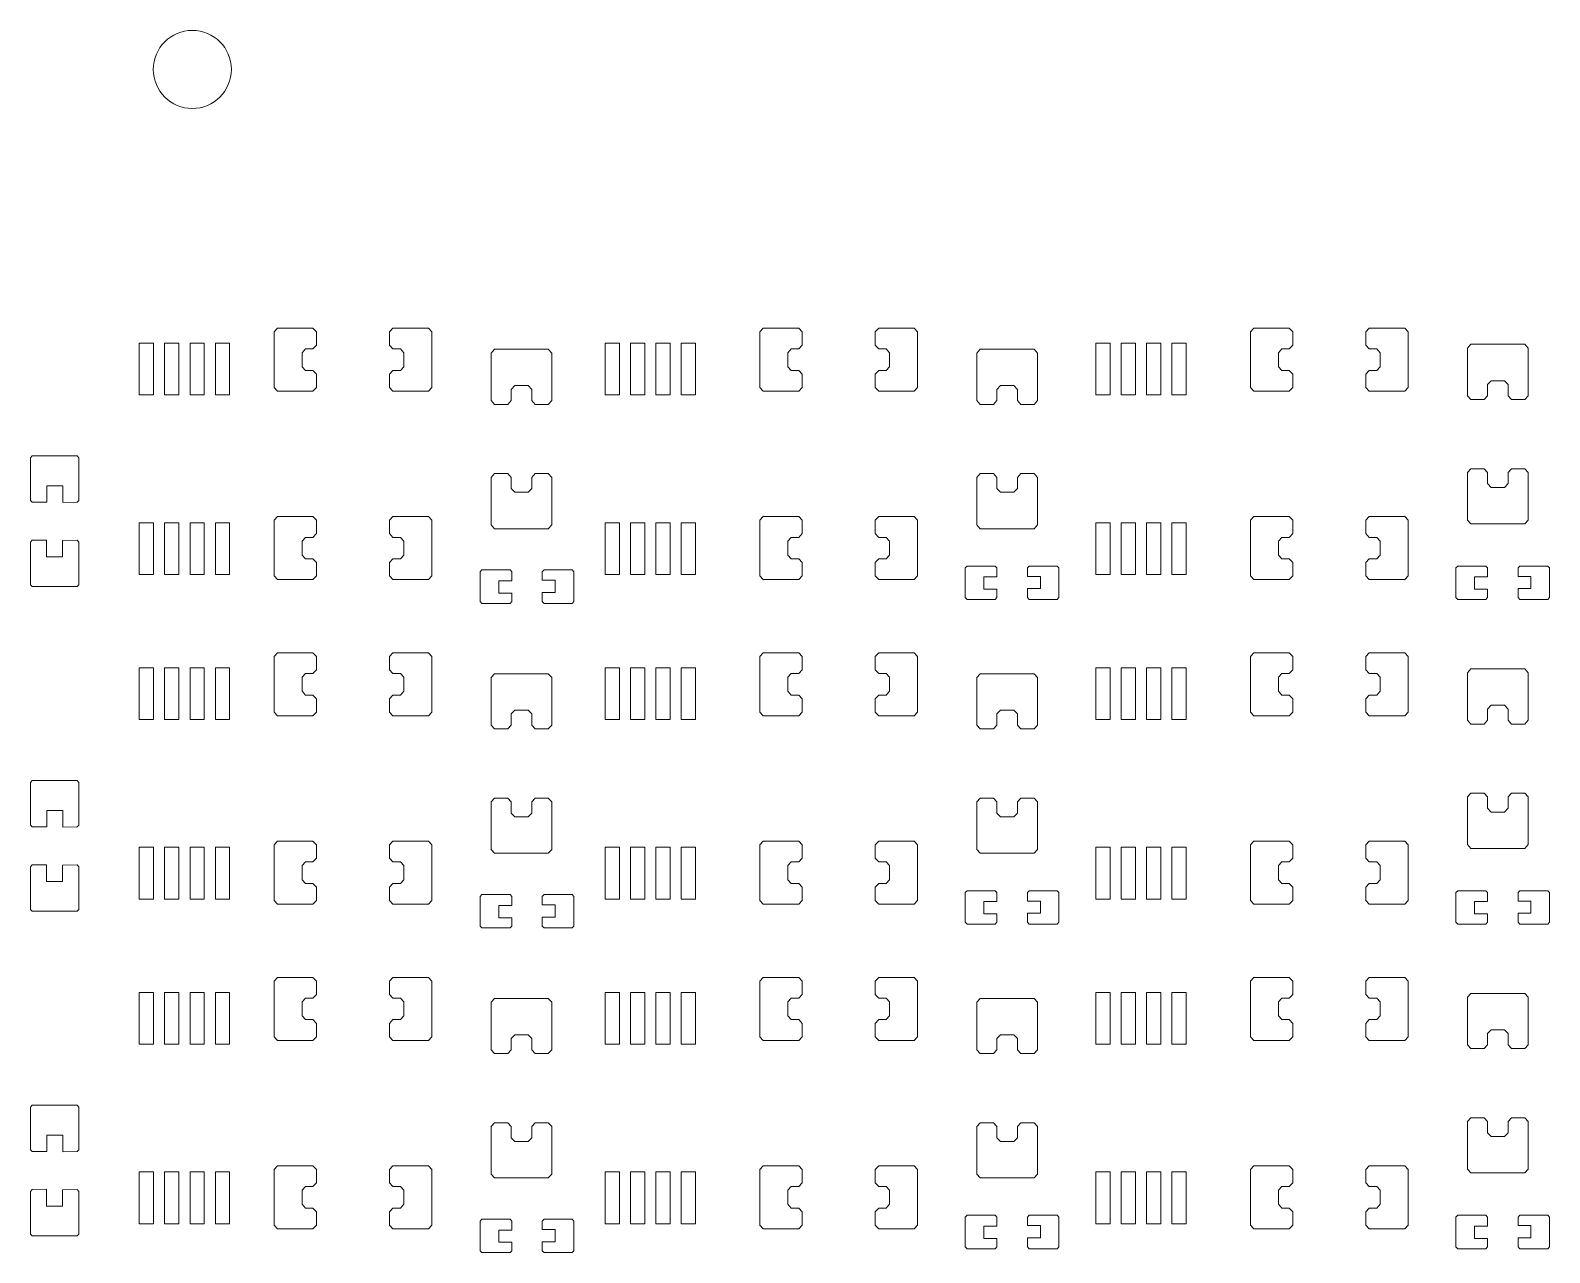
# Model space of a CAD drawing. Header units: millimetres. Extents: x 46.1 to 121.9, y 202.8 to 266.7.
# Drawn here: x 46.08 to 85.01, y 235.4 to 266.72 of the extents above; entities that cross this region are included whole.
import ezdxf

# ---------------------------------------------------------------- set-up
doc = ezdxf.new("R2010")
doc.units = ezdxf.units.MM
doc.header["$MEASUREMENT"] = 0
doc.layers.add('Multi-Layer', color=7, linetype='Continuous', lineweight=0)

msp = doc.modelspace()

# ---------------------------------------------------------------- linework, layer by layer
at = {"layer": 'Multi-Layer', "color": 1, "lineweight": 0, "true_color": 0xff0000}
for points in [[(52.321, 258.993), (52.321, 257.567), (52.411, 257.472), (53.318, 257.472), (53.408, 257.567), (53.408, 257.91), (53.318, 258.005), (53.128, 258.005), (53.038, 258.1), (53.038, 258.459), (53.128, 258.554), (53.318, 258.554), (53.408, 258.649), (53.408, 258.993), (53.318, 259.088), (52.411, 259.088)], [(56.365, 257.567), (56.365, 258.993), (56.275, 259.088), (55.368, 259.088), (55.278, 258.993), (55.278, 258.649), (55.368, 258.554), (55.558, 258.554), (55.648, 258.459), (55.648, 258.1), (55.558, 258.005), (55.368, 258.005), (55.278, 257.91), (55.278, 257.567), (55.368, 257.472), (56.275, 257.472)], [(64.767, 258.993), (64.767, 257.567), (64.857, 257.472), (65.764, 257.472), (65.854, 257.567), (65.854, 257.91), (65.764, 258.005), (65.574, 258.005), (65.484, 258.1), (65.484, 258.459), (65.574, 258.554), (65.764, 258.554), (65.854, 258.649), (65.854, 258.993), (65.764, 259.088), (64.857, 259.088)], [(68.811, 257.567), (68.811, 258.993), (68.721, 259.088), (67.814, 259.088), (67.724, 258.993), (67.724, 258.649), (67.814, 258.554), (68.004, 258.554), (68.094, 258.459), (68.094, 258.1), (68.004, 258.005), (67.814, 258.005), (67.724, 257.91), (67.724, 257.567), (67.814, 257.472), (68.721, 257.472)], [(77.34, 258.993), (77.34, 257.567), (77.43, 257.472), (78.337, 257.472), (78.427, 257.567), (78.427, 257.91), (78.337, 258.005), (78.147, 258.005), (78.057, 258.1), (78.057, 258.459), (78.147, 258.554), (78.337, 258.554), (78.427, 258.649), (78.427, 258.993), (78.337, 259.088), (77.43, 259.088)], [(81.384, 257.567), (81.384, 258.993), (81.294, 259.088), (80.387, 259.088), (80.297, 258.993), (80.297, 258.649), (80.387, 258.554), (80.577, 258.554), (80.667, 258.459), (80.667, 258.1), (80.577, 258.005), (80.387, 258.005), (80.297, 257.91), (80.297, 257.567), (80.387, 257.472), (81.294, 257.472)], [(48.867, 258.703), (48.867, 257.376), (49.233, 257.376), (49.233, 258.703)], [(49.883, 257.376), (49.883, 258.703), (49.517, 258.703), (49.517, 257.376)], [(50.533, 257.376), (50.533, 258.703), (50.167, 258.703), (50.167, 257.376)], [(51.183, 257.376), (51.183, 258.703), (50.817, 258.703), (50.817, 257.376)], [(59.439, 258.45), (59.349, 258.546), (57.973, 258.546), (57.883, 258.45), (57.883, 257.23), (57.973, 257.135), (58.307, 257.135), (58.397, 257.23), (58.397, 257.519), (58.487, 257.614), (58.835, 257.614), (58.925, 257.519), (58.925, 257.23), (59.015, 257.135), (59.349, 257.135), (59.439, 257.23)], [(61.171, 257.376), (61.171, 258.703), (60.805, 258.703), (60.805, 257.376)], [(61.821, 257.376), (61.821, 258.703), (61.455, 258.703), (61.455, 257.376)], [(62.105, 258.703), (62.105, 257.376), (62.471, 257.376), (62.471, 258.703)], [(62.755, 258.703), (62.755, 257.376), (63.121, 257.376), (63.121, 258.703)], [(71.885, 258.45), (71.795, 258.546), (70.419, 258.546), (70.329, 258.45), (70.329, 257.23), (70.419, 257.135), (70.753, 257.135), (70.843, 257.23), (70.843, 257.519), (70.933, 257.614), (71.281, 257.614), (71.371, 257.519), (71.371, 257.23), (71.461, 257.135), (71.795, 257.135), (71.885, 257.23)], [(73.744, 257.376), (73.744, 258.703), (73.378, 258.703), (73.378, 257.376)], [(74.394, 257.376), (74.394, 258.703), (74.028, 258.703), (74.028, 257.376)], [(74.678, 258.703), (74.678, 257.376), (75.044, 257.376), (75.044, 258.703)], [(75.328, 258.703), (75.328, 257.376), (75.694, 257.376), (75.694, 258.703)], [(84.458, 258.577), (84.368, 258.673), (82.992, 258.673), (82.902, 258.577), (82.902, 257.357), (82.992, 257.262), (83.326, 257.262), (83.416, 257.357), (83.416, 257.646), (83.506, 257.741), (83.854, 257.741), (83.944, 257.646), (83.944, 257.357), (84.034, 257.262), (84.368, 257.262), (84.458, 257.357)], [(47.319, 255.766), (47.274, 255.813), (46.122, 255.813), (46.077, 255.766), (46.077, 254.673), (46.122, 254.626), (46.499, 254.63), (46.499, 255.048), (46.904, 255.048), (46.904, 254.621), (47.274, 254.626), (47.319, 254.673)], [(82.902, 255.392), (82.902, 254.172), (82.992, 254.077), (84.368, 254.077), (84.458, 254.172), (84.458, 255.392), (84.368, 255.487), (84.034, 255.487), (83.944, 255.392), (83.944, 255.103), (83.854, 255.008), (83.506, 255.008), (83.416, 255.103), (83.416, 255.392), (83.326, 255.487), (82.992, 255.487)], [(57.883, 255.265), (57.883, 254.045), (57.973, 253.95), (59.349, 253.95), (59.439, 254.045), (59.439, 255.265), (59.349, 255.36), (59.015, 255.36), (58.925, 255.265), (58.925, 254.976), (58.835, 254.881), (58.487, 254.881), (58.397, 254.976), (58.397, 255.265), (58.307, 255.36), (57.973, 255.36)], [(70.329, 255.265), (70.329, 254.045), (70.419, 253.95), (71.795, 253.95), (71.885, 254.045), (71.885, 255.265), (71.795, 255.36), (71.461, 255.36), (71.371, 255.265), (71.371, 254.976), (71.281, 254.881), (70.933, 254.881), (70.843, 254.976), (70.843, 255.265), (70.753, 255.36), (70.419, 255.36)], [(52.321, 254.167), (52.321, 252.741), (52.411, 252.646), (53.318, 252.646), (53.408, 252.741), (53.408, 253.084), (53.318, 253.179), (53.128, 253.179), (53.038, 253.274), (53.038, 253.633), (53.128, 253.728), (53.318, 253.728), (53.408, 253.823), (53.408, 254.167), (53.318, 254.262), (52.411, 254.262)], [(56.365, 252.741), (56.365, 254.167), (56.275, 254.262), (55.368, 254.262), (55.278, 254.167), (55.278, 253.823), (55.368, 253.728), (55.558, 253.728), (55.648, 253.633), (55.648, 253.274), (55.558, 253.179), (55.368, 253.179), (55.278, 253.084), (55.278, 252.741), (55.368, 252.646), (56.275, 252.646)], [(64.767, 254.167), (64.767, 252.741), (64.857, 252.646), (65.764, 252.646), (65.854, 252.741), (65.854, 253.084), (65.764, 253.179), (65.574, 253.179), (65.484, 253.274), (65.484, 253.633), (65.574, 253.728), (65.764, 253.728), (65.854, 253.823), (65.854, 254.167), (65.764, 254.262), (64.857, 254.262)], [(68.811, 252.741), (68.811, 254.167), (68.721, 254.262), (67.814, 254.262), (67.724, 254.167), (67.724, 253.823), (67.814, 253.728), (68.004, 253.728), (68.094, 253.633), (68.094, 253.274), (68.004, 253.179), (67.814, 253.179), (67.724, 253.084), (67.724, 252.741), (67.814, 252.646), (68.721, 252.646)], [(77.34, 254.167), (77.34, 252.741), (77.43, 252.646), (78.337, 252.646), (78.427, 252.741), (78.427, 253.084), (78.337, 253.179), (78.147, 253.179), (78.057, 253.274), (78.057, 253.633), (78.147, 253.728), (78.337, 253.728), (78.427, 253.823), (78.427, 254.167), (78.337, 254.262), (77.43, 254.262)], [(81.384, 252.741), (81.384, 254.167), (81.294, 254.262), (80.387, 254.262), (80.297, 254.167), (80.297, 253.823), (80.387, 253.728), (80.577, 253.728), (80.667, 253.633), (80.667, 253.274), (80.577, 253.179), (80.387, 253.179), (80.297, 253.084), (80.297, 252.741), (80.387, 252.646), (81.294, 252.646)], [(48.867, 254.103), (48.867, 252.776), (49.233, 252.776), (49.233, 254.103)], [(49.883, 252.776), (49.883, 254.103), (49.517, 254.103), (49.517, 252.776)], [(50.533, 252.776), (50.533, 254.103), (50.167, 254.103), (50.167, 252.776)], [(51.183, 252.776), (51.183, 254.103), (50.817, 254.103), (50.817, 252.776)], [(61.171, 252.776), (61.171, 254.103), (60.805, 254.103), (60.805, 252.776)], [(61.821, 252.776), (61.821, 254.103), (61.455, 254.103), (61.455, 252.776)], [(62.105, 254.103), (62.105, 252.776), (62.471, 252.776), (62.471, 254.103)], [(62.755, 254.103), (62.755, 252.776), (63.121, 252.776), (63.121, 254.103)], [(73.744, 252.776), (73.744, 254.103), (73.378, 254.103), (73.378, 252.776)], [(74.394, 252.776), (74.394, 254.103), (74.028, 254.103), (74.028, 252.776)], [(74.678, 254.103), (74.678, 252.776), (75.044, 252.776), (75.044, 254.103)], [(75.328, 254.103), (75.328, 252.776), (75.694, 252.776), (75.694, 254.103)], [(47.319, 252.513), (47.319, 253.606), (47.274, 253.653), (46.896, 253.649), (46.896, 253.231), (46.491, 253.231), (46.491, 253.658), (46.122, 253.653), (46.077, 253.606), (46.077, 252.513), (46.122, 252.466), (47.274, 252.466)], [(57.604, 252.844), (57.604, 252.084), (57.649, 252.037), (58.369, 252.037), (58.414, 252.084), (58.414, 252.301), (58.081, 252.301), (58.081, 252.614), (58.414, 252.614), (58.414, 252.844), (58.369, 252.892), (57.649, 252.892)], [(60.004, 252.084), (60.004, 252.844), (59.959, 252.892), (59.239, 252.892), (59.194, 252.844), (59.194, 252.628), (59.527, 252.628), (59.527, 252.314), (59.194, 252.314), (59.194, 252.084), (59.239, 252.037), (59.959, 252.037)], [(70.034, 252.945), (70.034, 252.185), (70.079, 252.137), (70.799, 252.137), (70.844, 252.185), (70.844, 252.401), (70.511, 252.401), (70.511, 252.715), (70.844, 252.715), (70.844, 252.945), (70.799, 252.992), (70.079, 252.992)], [(72.434, 252.185), (72.434, 252.945), (72.389, 252.992), (71.669, 252.992), (71.624, 252.945), (71.624, 252.728), (71.957, 252.728), (71.957, 252.415), (71.624, 252.415), (71.624, 252.185), (71.669, 252.137), (72.389, 252.137)], [(82.607, 252.945), (82.607, 252.185), (82.652, 252.137), (83.372, 252.137), (83.417, 252.185), (83.417, 252.401), (83.084, 252.401), (83.084, 252.715), (83.417, 252.715), (83.417, 252.945), (83.372, 252.992), (82.652, 252.992)], [(85.007, 252.185), (85.007, 252.945), (84.962, 252.992), (84.242, 252.992), (84.197, 252.945), (84.197, 252.728), (84.53, 252.728), (84.53, 252.415), (84.197, 252.415), (84.197, 252.185), (84.242, 252.137), (84.962, 252.137)], [(52.321, 250.676), (52.321, 249.25), (52.411, 249.155), (53.318, 249.155), (53.408, 249.25), (53.408, 249.593), (53.318, 249.688), (53.128, 249.688), (53.038, 249.783), (53.038, 250.143), (53.128, 250.238), (53.318, 250.238), (53.408, 250.333), (53.408, 250.676), (53.318, 250.771), (52.411, 250.771)], [(56.365, 249.25), (56.365, 250.676), (56.275, 250.771), (55.368, 250.771), (55.278, 250.676), (55.278, 250.333), (55.368, 250.238), (55.558, 250.238), (55.648, 250.143), (55.648, 249.783), (55.558, 249.688), (55.368, 249.688), (55.278, 249.593), (55.278, 249.25), (55.368, 249.155), (56.275, 249.155)], [(64.767, 250.676), (64.767, 249.25), (64.857, 249.155), (65.764, 249.155), (65.854, 249.25), (65.854, 249.593), (65.764, 249.688), (65.574, 249.688), (65.484, 249.783), (65.484, 250.143), (65.574, 250.238), (65.764, 250.238), (65.854, 250.333), (65.854, 250.676), (65.764, 250.771), (64.857, 250.771)], [(68.811, 249.25), (68.811, 250.676), (68.721, 250.771), (67.814, 250.771), (67.724, 250.676), (67.724, 250.333), (67.814, 250.238), (68.004, 250.238), (68.094, 250.143), (68.094, 249.783), (68.004, 249.688), (67.814, 249.688), (67.724, 249.593), (67.724, 249.25), (67.814, 249.155), (68.721, 249.155)], [(77.34, 250.676), (77.34, 249.25), (77.43, 249.155), (78.337, 249.155), (78.427, 249.25), (78.427, 249.593), (78.337, 249.688), (78.147, 249.688), (78.057, 249.783), (78.057, 250.143), (78.147, 250.238), (78.337, 250.238), (78.427, 250.333), (78.427, 250.676), (78.337, 250.771), (77.43, 250.771)], [(81.384, 249.25), (81.384, 250.676), (81.294, 250.771), (80.387, 250.771), (80.297, 250.676), (80.297, 250.333), (80.387, 250.238), (80.577, 250.238), (80.667, 250.143), (80.667, 249.783), (80.577, 249.688), (80.387, 249.688), (80.297, 249.593), (80.297, 249.25), (80.387, 249.155), (81.294, 249.155)], [(48.867, 250.387), (48.867, 249.059), (49.233, 249.059), (49.233, 250.387)], [(49.883, 249.059), (49.883, 250.387), (49.517, 250.387), (49.517, 249.059)], [(50.533, 249.059), (50.533, 250.387), (50.167, 250.387), (50.167, 249.059)], [(51.183, 249.059), (51.183, 250.387), (50.817, 250.387), (50.817, 249.059)], [(61.171, 249.059), (61.171, 250.387), (60.805, 250.387), (60.805, 249.059)], [(61.821, 249.059), (61.821, 250.387), (61.455, 250.387), (61.455, 249.059)], [(62.105, 250.387), (62.105, 249.059), (62.471, 249.059), (62.471, 250.387)], [(62.755, 250.387), (62.755, 249.059), (63.121, 249.059), (63.121, 250.387)], [(73.744, 249.059), (73.744, 250.387), (73.378, 250.387), (73.378, 249.059)], [(74.394, 249.059), (74.394, 250.387), (74.028, 250.387), (74.028, 249.059)], [(74.678, 250.387), (74.678, 249.059), (75.044, 249.059), (75.044, 250.387)], [(75.328, 250.387), (75.328, 249.059), (75.694, 249.059), (75.694, 250.387)], [(82.992, 250.356), (82.902, 250.261), (82.902, 249.04), (82.992, 248.945), (83.326, 248.945), (83.416, 249.04), (83.416, 249.33), (83.506, 249.425), (83.854, 249.425), (83.944, 249.33), (83.944, 249.04), (84.034, 248.945), (84.368, 248.945), (84.458, 249.04), (84.458, 250.261), (84.368, 250.356)], [(57.973, 250.229), (57.883, 250.134), (57.883, 248.913), (57.973, 248.818), (58.307, 248.818), (58.397, 248.913), (58.397, 249.203), (58.487, 249.298), (58.835, 249.298), (58.925, 249.203), (58.925, 248.913), (59.015, 248.818), (59.349, 248.818), (59.439, 248.913), (59.439, 250.134), (59.349, 250.229)], [(70.419, 250.229), (70.329, 250.134), (70.329, 248.913), (70.419, 248.818), (70.753, 248.818), (70.843, 248.913), (70.843, 249.203), (70.933, 249.298), (71.281, 249.298), (71.371, 249.203), (71.371, 248.913), (71.461, 248.818), (71.795, 248.818), (71.885, 248.913), (71.885, 250.134), (71.795, 250.229)], [(46.077, 247.449), (46.077, 246.356), (46.122, 246.309), (46.499, 246.314), (46.499, 246.732), (46.904, 246.732), (46.904, 246.304), (47.274, 246.309), (47.319, 246.356), (47.319, 247.449), (47.274, 247.496), (46.122, 247.496)], [(57.883, 246.949), (57.883, 245.728), (57.973, 245.633), (59.349, 245.633), (59.439, 245.728), (59.439, 246.949), (59.349, 247.044), (59.015, 247.044), (58.925, 246.949), (58.925, 246.659), (58.835, 246.564), (58.487, 246.564), (58.397, 246.659), (58.397, 246.949), (58.307, 247.044), (57.973, 247.044)], [(70.329, 246.949), (70.329, 245.728), (70.419, 245.633), (71.795, 245.633), (71.885, 245.728), (71.885, 246.949), (71.795, 247.044), (71.461, 247.044), (71.371, 246.949), (71.371, 246.659), (71.281, 246.564), (70.933, 246.564), (70.843, 246.659), (70.843, 246.949), (70.753, 247.044), (70.419, 247.044)], [(82.902, 247.076), (82.902, 245.855), (82.992, 245.76), (84.368, 245.76), (84.458, 245.855), (84.458, 247.076), (84.368, 247.171), (84.034, 247.171), (83.944, 247.076), (83.944, 246.786), (83.854, 246.691), (83.506, 246.691), (83.416, 246.786), (83.416, 247.076), (83.326, 247.171), (82.992, 247.171)], [(48.867, 245.787), (48.867, 244.46), (49.233, 244.46), (49.233, 245.787)], [(49.883, 244.46), (49.883, 245.787), (49.517, 245.787), (49.517, 244.46)], [(50.533, 244.46), (50.533, 245.787), (50.167, 245.787), (50.167, 244.46)], [(51.183, 244.46), (51.183, 245.787), (50.817, 245.787), (50.817, 244.46)], [(52.321, 245.85), (52.321, 244.424), (52.411, 244.329), (53.318, 244.329), (53.408, 244.424), (53.408, 244.767), (53.318, 244.862), (53.128, 244.862), (53.038, 244.957), (53.038, 245.317), (53.128, 245.412), (53.318, 245.412), (53.408, 245.507), (53.408, 245.85), (53.318, 245.945), (52.411, 245.945)], [(56.365, 244.424), (56.365, 245.85), (56.275, 245.945), (55.368, 245.945), (55.278, 245.85), (55.278, 245.507), (55.368, 245.412), (55.558, 245.412), (55.648, 245.317), (55.648, 244.957), (55.558, 244.862), (55.368, 244.862), (55.278, 244.767), (55.278, 244.424), (55.368, 244.329), (56.275, 244.329)], [(61.171, 244.46), (61.171, 245.787), (60.805, 245.787), (60.805, 244.46)], [(61.821, 244.46), (61.821, 245.787), (61.455, 245.787), (61.455, 244.46)], [(62.105, 245.787), (62.105, 244.46), (62.471, 244.46), (62.471, 245.787)], [(62.755, 245.787), (62.755, 244.46), (63.121, 244.46), (63.121, 245.787)], [(64.767, 245.85), (64.767, 244.424), (64.857, 244.329), (65.764, 244.329), (65.854, 244.424), (65.854, 244.767), (65.764, 244.862), (65.574, 244.862), (65.484, 244.957), (65.484, 245.317), (65.574, 245.412), (65.764, 245.412), (65.854, 245.507), (65.854, 245.85), (65.764, 245.945), (64.857, 245.945)], [(68.811, 244.424), (68.811, 245.85), (68.721, 245.945), (67.814, 245.945), (67.724, 245.85), (67.724, 245.507), (67.814, 245.412), (68.004, 245.412), (68.094, 245.317), (68.094, 244.957), (68.004, 244.862), (67.814, 244.862), (67.724, 244.767), (67.724, 244.424), (67.814, 244.329), (68.721, 244.329)], [(73.744, 244.46), (73.744, 245.787), (73.378, 245.787), (73.378, 244.46)], [(74.394, 244.46), (74.394, 245.787), (74.028, 245.787), (74.028, 244.46)], [(74.678, 245.787), (74.678, 244.46), (75.044, 244.46), (75.044, 245.787)], [(75.328, 245.787), (75.328, 244.46), (75.694, 244.46), (75.694, 245.787)], [(77.34, 245.85), (77.34, 244.424), (77.43, 244.329), (78.337, 244.329), (78.427, 244.424), (78.427, 244.767), (78.337, 244.862), (78.147, 244.862), (78.057, 244.957), (78.057, 245.317), (78.147, 245.412), (78.337, 245.412), (78.427, 245.507), (78.427, 245.85), (78.337, 245.945), (77.43, 245.945)], [(81.384, 244.424), (81.384, 245.85), (81.294, 245.945), (80.387, 245.945), (80.297, 245.85), (80.297, 245.507), (80.387, 245.412), (80.577, 245.412), (80.667, 245.317), (80.667, 244.957), (80.577, 244.862), (80.387, 244.862), (80.297, 244.767), (80.297, 244.424), (80.387, 244.329), (81.294, 244.329)], [(47.319, 244.197), (47.319, 245.289), (47.274, 245.337), (46.896, 245.332), (46.896, 244.914), (46.491, 244.914), (46.491, 245.342), (46.122, 245.337), (46.077, 245.289), (46.077, 244.197), (46.122, 244.149), (47.274, 244.149)], [(57.604, 244.528), (57.604, 243.768), (57.649, 243.72), (58.369, 243.72), (58.414, 243.768), (58.414, 243.984), (58.081, 243.984), (58.081, 244.298), (58.414, 244.298), (58.414, 244.528), (58.369, 244.575), (57.649, 244.575)], [(60.004, 243.768), (60.004, 244.528), (59.959, 244.575), (59.239, 244.575), (59.194, 244.528), (59.194, 244.311), (59.527, 244.311), (59.527, 243.998), (59.194, 243.998), (59.194, 243.768), (59.239, 243.72), (59.959, 243.72)], [(70.034, 244.628), (70.034, 243.868), (70.079, 243.821), (70.799, 243.821), (70.844, 243.868), (70.844, 244.085), (70.511, 244.085), (70.511, 244.398), (70.844, 244.398), (70.844, 244.628), (70.799, 244.676), (70.079, 244.676)], [(72.434, 243.868), (72.434, 244.628), (72.389, 244.676), (71.669, 244.676), (71.624, 244.628), (71.624, 244.411), (71.957, 244.411), (71.957, 244.098), (71.624, 244.098), (71.624, 243.868), (71.669, 243.821), (72.389, 243.821)], [(82.607, 244.628), (82.607, 243.868), (82.652, 243.821), (83.372, 243.821), (83.417, 243.868), (83.417, 244.085), (83.084, 244.085), (83.084, 244.398), (83.417, 244.398), (83.417, 244.628), (83.372, 244.676), (82.652, 244.676)], [(85.007, 243.868), (85.007, 244.628), (84.962, 244.676), (84.242, 244.676), (84.197, 244.628), (84.197, 244.411), (84.53, 244.411), (84.53, 244.098), (84.197, 244.098), (84.197, 243.868), (84.242, 243.821), (84.962, 243.821)], [(52.321, 242.359), (52.321, 240.934), (52.411, 240.839), (53.318, 240.839), (53.408, 240.934), (53.408, 241.277), (53.318, 241.372), (53.128, 241.372), (53.038, 241.467), (53.038, 241.826), (53.128, 241.921), (53.318, 241.921), (53.408, 242.016), (53.408, 242.359), (53.318, 242.454), (52.411, 242.454)], [(56.365, 240.934), (56.365, 242.359), (56.275, 242.454), (55.368, 242.454), (55.278, 242.359), (55.278, 242.016), (55.368, 241.921), (55.558, 241.921), (55.648, 241.826), (55.648, 241.467), (55.558, 241.372), (55.368, 241.372), (55.278, 241.277), (55.278, 240.934), (55.368, 240.839), (56.275, 240.839)], [(64.767, 242.359), (64.767, 240.934), (64.857, 240.839), (65.764, 240.839), (65.854, 240.934), (65.854, 241.277), (65.764, 241.372), (65.574, 241.372), (65.484, 241.467), (65.484, 241.826), (65.574, 241.921), (65.764, 241.921), (65.854, 242.016), (65.854, 242.359), (65.764, 242.454), (64.857, 242.454)], [(68.811, 240.934), (68.811, 242.359), (68.721, 242.454), (67.814, 242.454), (67.724, 242.359), (67.724, 242.016), (67.814, 241.921), (68.004, 241.921), (68.094, 241.826), (68.094, 241.467), (68.004, 241.372), (67.814, 241.372), (67.724, 241.277), (67.724, 240.934), (67.814, 240.839), (68.721, 240.839)], [(77.34, 242.359), (77.34, 240.934), (77.43, 240.839), (78.337, 240.839), (78.427, 240.934), (78.427, 241.277), (78.337, 241.372), (78.147, 241.372), (78.057, 241.467), (78.057, 241.826), (78.147, 241.921), (78.337, 241.921), (78.427, 242.016), (78.427, 242.359), (78.337, 242.454), (77.43, 242.454)], [(81.384, 240.934), (81.384, 242.359), (81.294, 242.454), (80.387, 242.454), (80.297, 242.359), (80.297, 242.016), (80.387, 241.921), (80.577, 241.921), (80.667, 241.826), (80.667, 241.467), (80.577, 241.372), (80.387, 241.372), (80.297, 241.277), (80.297, 240.934), (80.387, 240.839), (81.294, 240.839)], [(48.867, 242.07), (48.867, 240.743), (49.233, 240.743), (49.233, 242.07)], [(49.883, 240.743), (49.883, 242.07), (49.517, 242.07), (49.517, 240.743)], [(50.533, 240.743), (50.533, 242.07), (50.167, 242.07), (50.167, 240.743)], [(51.183, 240.743), (51.183, 242.07), (50.817, 242.07), (50.817, 240.743)], [(57.973, 241.912), (57.883, 241.817), (57.883, 240.597), (57.973, 240.502), (58.307, 240.502), (58.397, 240.597), (58.397, 240.886), (58.487, 240.981), (58.835, 240.981), (58.925, 240.886), (58.925, 240.597), (59.015, 240.502), (59.349, 240.502), (59.439, 240.597), (59.439, 241.817), (59.349, 241.912)], [(61.171, 240.743), (61.171, 242.07), (60.805, 242.07), (60.805, 240.743)], [(61.821, 240.743), (61.821, 242.07), (61.455, 242.07), (61.455, 240.743)], [(62.105, 242.07), (62.105, 240.743), (62.471, 240.743), (62.471, 242.07)], [(62.755, 242.07), (62.755, 240.743), (63.121, 240.743), (63.121, 242.07)], [(70.419, 241.912), (70.329, 241.817), (70.329, 240.597), (70.419, 240.502), (70.753, 240.502), (70.843, 240.597), (70.843, 240.886), (70.933, 240.981), (71.281, 240.981), (71.371, 240.886), (71.371, 240.597), (71.461, 240.502), (71.795, 240.502), (71.885, 240.597), (71.885, 241.817), (71.795, 241.912)], [(73.744, 240.743), (73.744, 242.07), (73.378, 242.07), (73.378, 240.743)], [(74.394, 240.743), (74.394, 242.07), (74.028, 242.07), (74.028, 240.743)], [(74.678, 242.07), (74.678, 240.743), (75.044, 240.743), (75.044, 242.07)], [(75.328, 242.07), (75.328, 240.743), (75.694, 240.743), (75.694, 242.07)], [(82.992, 242.039), (82.902, 241.944), (82.902, 240.724), (82.992, 240.629), (83.326, 240.629), (83.416, 240.724), (83.416, 241.013), (83.506, 241.108), (83.854, 241.108), (83.944, 241.013), (83.944, 240.724), (84.034, 240.629), (84.368, 240.629), (84.458, 240.724), (84.458, 241.944), (84.368, 242.039)], [(46.077, 239.132), (46.077, 238.04), (46.122, 237.992), (46.499, 237.997), (46.499, 238.415), (46.904, 238.415), (46.904, 237.988), (47.274, 237.992), (47.319, 238.04), (47.319, 239.132), (47.274, 239.18), (46.122, 239.18)], [(57.883, 238.632), (57.883, 237.412), (57.973, 237.317), (59.349, 237.317), (59.439, 237.412), (59.439, 238.632), (59.349, 238.727), (59.015, 238.727), (58.925, 238.632), (58.925, 238.343), (58.835, 238.248), (58.487, 238.248), (58.397, 238.343), (58.397, 238.632), (58.307, 238.727), (57.973, 238.727)], [(70.329, 238.632), (70.329, 237.412), (70.419, 237.317), (71.795, 237.317), (71.885, 237.412), (71.885, 238.632), (71.795, 238.727), (71.461, 238.727), (71.371, 238.632), (71.371, 238.343), (71.281, 238.248), (70.933, 238.248), (70.843, 238.343), (70.843, 238.632), (70.753, 238.727), (70.419, 238.727)], [(82.902, 238.759), (82.902, 237.539), (82.992, 237.444), (84.368, 237.444), (84.458, 237.539), (84.458, 238.759), (84.368, 238.854), (84.034, 238.854), (83.944, 238.759), (83.944, 238.47), (83.854, 238.375), (83.506, 238.375), (83.416, 238.47), (83.416, 238.759), (83.326, 238.854), (82.992, 238.854)], [(52.321, 237.533), (52.321, 236.108), (52.411, 236.013), (53.318, 236.013), (53.408, 236.108), (53.408, 236.451), (53.318, 236.546), (53.128, 236.546), (53.038, 236.641), (53.038, 237), (53.128, 237.095), (53.318, 237.095), (53.408, 237.19), (53.408, 237.533), (53.318, 237.628), (52.411, 237.628)], [(56.365, 236.108), (56.365, 237.533), (56.275, 237.628), (55.368, 237.628), (55.278, 237.533), (55.278, 237.19), (55.368, 237.095), (55.558, 237.095), (55.648, 237), (55.648, 236.641), (55.558, 236.546), (55.368, 236.546), (55.278, 236.451), (55.278, 236.108), (55.368, 236.013), (56.275, 236.013)], [(64.767, 237.533), (64.767, 236.108), (64.857, 236.013), (65.764, 236.013), (65.854, 236.108), (65.854, 236.451), (65.764, 236.546), (65.574, 236.546), (65.484, 236.641), (65.484, 237), (65.574, 237.095), (65.764, 237.095), (65.854, 237.19), (65.854, 237.533), (65.764, 237.628), (64.857, 237.628)], [(68.811, 236.108), (68.811, 237.533), (68.721, 237.628), (67.814, 237.628), (67.724, 237.533), (67.724, 237.19), (67.814, 237.095), (68.004, 237.095), (68.094, 237), (68.094, 236.641), (68.004, 236.546), (67.814, 236.546), (67.724, 236.451), (67.724, 236.108), (67.814, 236.013), (68.721, 236.013)], [(77.34, 237.533), (77.34, 236.108), (77.43, 236.013), (78.337, 236.013), (78.427, 236.108), (78.427, 236.451), (78.337, 236.546), (78.147, 236.546), (78.057, 236.641), (78.057, 237), (78.147, 237.095), (78.337, 237.095), (78.427, 237.19), (78.427, 237.533), (78.337, 237.628), (77.43, 237.628)], [(81.384, 236.108), (81.384, 237.533), (81.294, 237.628), (80.387, 237.628), (80.297, 237.533), (80.297, 237.19), (80.387, 237.095), (80.577, 237.095), (80.667, 237), (80.667, 236.641), (80.577, 236.546), (80.387, 236.546), (80.297, 236.451), (80.297, 236.108), (80.387, 236.013), (81.294, 236.013)], [(48.867, 237.47), (48.867, 236.143), (49.233, 236.143), (49.233, 237.47)], [(49.883, 236.143), (49.883, 237.47), (49.517, 237.47), (49.517, 236.143)], [(50.533, 236.143), (50.533, 237.47), (50.167, 237.47), (50.167, 236.143)], [(51.183, 236.143), (51.183, 237.47), (50.817, 237.47), (50.817, 236.143)], [(61.171, 236.143), (61.171, 237.47), (60.805, 237.47), (60.805, 236.143)], [(61.821, 236.143), (61.821, 237.47), (61.455, 237.47), (61.455, 236.143)], [(62.105, 237.47), (62.105, 236.143), (62.471, 236.143), (62.471, 237.47)], [(62.755, 237.47), (62.755, 236.143), (63.121, 236.143), (63.121, 237.47)], [(73.744, 236.143), (73.744, 237.47), (73.378, 237.47), (73.378, 236.143)], [(74.394, 236.143), (74.394, 237.47), (74.028, 237.47), (74.028, 236.143)], [(74.678, 237.47), (74.678, 236.143), (75.044, 236.143), (75.044, 237.47)], [(75.328, 237.47), (75.328, 236.143), (75.694, 236.143), (75.694, 237.47)], [(47.319, 235.88), (47.319, 236.973), (47.274, 237.02), (46.896, 237.015), (46.896, 236.597), (46.491, 236.597), (46.491, 237.025), (46.122, 237.02), (46.077, 236.973), (46.077, 235.88), (46.122, 235.833), (47.274, 235.833)], [(70.034, 236.312), (70.034, 235.552), (70.079, 235.504), (70.799, 235.504), (70.844, 235.552), (70.844, 235.768), (70.511, 235.768), (70.511, 236.082), (70.844, 236.082), (70.844, 236.312), (70.799, 236.359), (70.079, 236.359)], [(72.434, 235.551), (72.434, 236.311), (72.389, 236.359), (71.669, 236.359), (71.624, 236.311), (71.624, 236.095), (71.957, 236.095), (71.957, 235.781), (71.624, 235.781), (71.624, 235.551), (71.669, 235.504), (72.389, 235.504)], [(82.607, 236.312), (82.607, 235.552), (82.652, 235.504), (83.372, 235.504), (83.417, 235.552), (83.417, 235.768), (83.084, 235.768), (83.084, 236.082), (83.417, 236.082), (83.417, 236.312), (83.372, 236.359), (82.652, 236.359)], [(85.007, 235.551), (85.007, 236.311), (84.962, 236.359), (84.242, 236.359), (84.197, 236.311), (84.197, 236.095), (84.53, 236.095), (84.53, 235.781), (84.197, 235.781), (84.197, 235.551), (84.242, 235.504), (84.962, 235.504)], [(57.604, 236.211), (57.604, 235.451), (57.649, 235.404), (58.369, 235.404), (58.414, 235.451), (58.414, 235.668), (58.081, 235.668), (58.081, 235.981), (58.414, 235.981), (58.414, 236.211), (58.369, 236.259), (57.649, 236.259)], [(60.004, 235.451), (60.004, 236.211), (59.959, 236.259), (59.239, 236.259), (59.194, 236.211), (59.194, 235.995), (59.527, 235.995), (59.527, 235.681), (59.194, 235.681), (59.194, 235.451), (59.239, 235.404), (59.959, 235.404)]]:
    msp.add_lwpolyline(points, close=True, dxfattribs=at)
msp.add_open_spline([(50.226, 264.715), (50.778, 264.715), (51.226, 265.163), (51.226, 265.715), (51.226, 266.268), (50.778, 266.715), (50.226, 266.715), (49.674, 266.715), (49.226, 266.268), (49.226, 265.715), (49.226, 265.163), (49.674, 264.715), (50.226, 264.715)], degree=3, knots=[0, 0, 0, 0, 1, 1, 1, 2, 2, 2, 3, 3, 3, 4, 4, 4, 4], dxfattribs=at)

doc.saveas('drawing.dxf')
